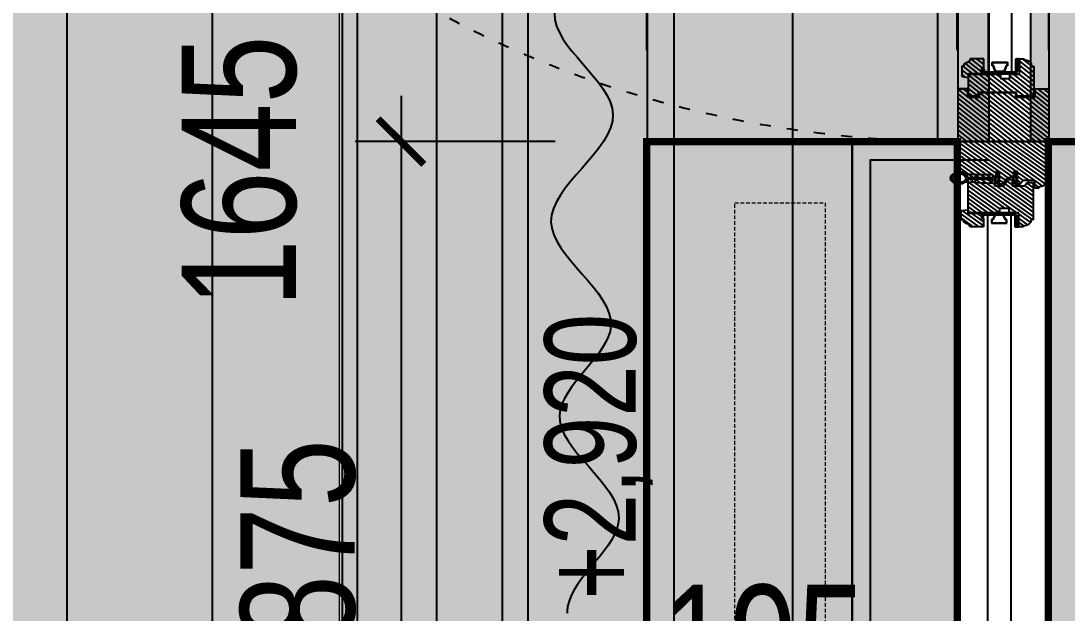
# Model space of a CAD drawing. Header units: metres. Extents: x -577923 to -19598, y 119734 to 247764.
# Drawn here: x -541547 to -540402, y 185977 to 186625 of the extents above; entities that cross this region are included whole.
import ezdxf
from ezdxf.enums import TextEntityAlignment as Align

# ---------------------------------------------------------------- set-up
doc = ezdxf.new("R2010")
doc.units = ezdxf.units.M
doc.linetypes.add('ACAD_ISO03W100', pattern=[30, 12, -18])
doc.linetypes.add('HIDDEN', pattern=[9.525, 6.35, -3.175])
for name, color, linetype in [('ceiling', 232, 'Continuous'), ('cornice', 4, 'Continuous'), ('dim', 4, 'Continuous'), ('doors & windows', 4, 'Continuous'), ('electricity', 61, 'Continuous'), ('floor', 172, 'Continuous'), ('floor hatch', 252, 'Continuous'), ('furniture', 34, 'Continuous'), ('Gypsum_wall', 3, 'Continuous'), ('Marks ceiling', 4, 'Continuous'), ('windows', 7, 'Continuous')]:
    doc.layers.add(name, color=color, linetype=linetype)
doc.layers.add('Hitting', color=150, linetype='HIDDEN', lineweight=18)
doc.styles.add('KOTE', font='romrust.shx', dxfattribs={"width": 0.8})
doc.dimstyles.new('ayala 50', dxfattribs={"dimscale": 50, "dimtxt": 2.5, "dimasz": 1, "dimexe": 1, "dimexo": 2, "dimgap": 1, "dimtad": 1, "dimdec": 0, "dimzin": 9, "dimdsep": 46, "dimtxsty": 'KOTE', "dimblk": 'ARCHTICK', "dimcen": 0, "dimdle": 1, "dimclrd": 4, "dimclre": 4, "dimclrt": 3, "dimadec": 0, "dimazin": 0, "dimtfac": 0.666667, "dimtdec": 0, "dimtix": 1, "dimtmove": 2, "dimatfit": 0, "dimfxl": 1, "dimtvp": 1, "dimtolj": 1, "dimarcsym": 0})

# ---------------------------------------------------------------- blocks, each defined once
blk = doc.blocks.new('www')
h = blk.add_hatch()
h.set_pattern_fill('ANSI33', color=0, style=0)
h.set_pattern_definition([(45, (34792.096, -128871.126), (-4.49012806, 4.49012806), []), (45, (34796.586, -128871.126), (-4.49012806, 4.49012806), [3.175, -1.5875])])
h.paths.add_polyline_path([(0, 663.1), (-141.2, 663.1), (-141.2, -663.1), (0, -663.1)])
at = {"color": 0}
blk.add_lwpolyline([(0, 663.1), (-141.2, 663.1), (-141.2, -663.1), (0, -663.1)], close=True, dxfattribs=at)
blk = doc.blocks.new('_ArchTick')
at = {"color": 0, "linetype": 'ByBlock', "const_width": 0.15}
blk.add_lwpolyline([(-0.5, -0.5), (0.5, 0.5)], dxfattribs=at)
blk = doc.blocks.new('*D675')
at = {"layer": 'Defpoints', "color": 0, "linetype": 'ByBlock', "transparency": 16777216}
for p in [(-540832.2, 185832.1), (-540832.2, 185638.3), (-540637.2, 185563.3)]:
    blk.add_point(p, dxfattribs=at)
at = {"layer": 'dim', "color": 4, "linetype": 'ByBlock', "lineweight": -2, "transparency": 16777216}
for p, q in [((-540832.2, 185738.3), (-540832.2, 185882.1)), ((-540637.2, 185663.3), (-540637.2, 185882.1)), ((-540832.2, 185832.1), (-540882.2, 185832.1)), ((-540637.2, 185832.1), (-540832.2, 185832.1)), ((-540637.2, 185832.1), (-540587.2, 185832.1))]:
    blk.add_line(p, q, dxfattribs=at)
at = {"layer": 'dim', "color": 4, "linetype": 'ByBlock', "lineweight": -2, "transparency": 16777216, "xscale": 50, "yscale": 50, "zscale": 50}
blk.add_blockref('_ArchTick', (-540832.2, 185832.1), dxfattribs=at)
at = {"layer": 'dim', "color": 4, "linetype": 'ByBlock', "lineweight": -2, "transparency": 16777216, "xscale": 50, "yscale": 50, "zscale": 50, "rotation": 180}
blk.add_blockref('_ArchTick', (-540637.2, 185832.1), dxfattribs=at)
at = {"layer": 'dim', "color": 3, "linetype": 'ByBlock', "transparency": 16777216, "insert": (-540734.7, 185944.6), "char_height": 125, "attachment_point": 5, "style": 'KOTE'}
blk.add_mtext('\\A1;195', dxfattribs=at)
blk = doc.blocks.new('*D898')
at = {"layer": 'Defpoints', "color": 0, "linetype": 'ByBlock', "transparency": 16777216}
for p in [(-541195.2, 187283), (-540832.2, 187283), (-540832.2, 185638.3)]:
    blk.add_point(p, dxfattribs=at)
at = {"layer": 'dim', "color": 4, "linetype": 'ByBlock', "lineweight": -2, "transparency": 16777216}
for p, q in [((-541195.2, 185588.3), (-541195.2, 187333)), ((-540932.2, 187283), (-541245.2, 187283)), ((-540932.2, 185638.3), (-541245.2, 185638.3))]:
    blk.add_line(p, q, dxfattribs=at)
at = {"layer": 'dim', "color": 4, "linetype": 'ByBlock', "lineweight": -2, "transparency": 16777216, "xscale": 50, "yscale": 50, "zscale": 50}
for p, rotation in [((-541195.2, 187283), 90), ((-541195.2, 185638.3), 270)]:
    blk.add_blockref('_ArchTick', p, dxfattribs=dict(at, rotation=rotation))
at = {"layer": 'dim', "color": 3, "linetype": 'ByBlock', "transparency": 16777216, "insert": (-541307.7, 186460.6), "char_height": 125, "attachment_point": 5, "rotation": 90, "style": 'KOTE'}
blk.add_mtext('\\A1;1645', dxfattribs=at)
blk = doc.blocks.new('*D1215')
at = {"layer": 'Defpoints', "color": 0, "linetype": 'ByBlock', "transparency": 16777216}
for p in [(-540862.2, 186493.3), (-541131, 185618.3), (-540862.2, 185618.3)]:
    blk.add_point(p, dxfattribs=at)
at = {"layer": 'windows', "color": 4, "linetype": 'ByBlock', "lineweight": -2, "transparency": 16777216}
for p, q in [((-541131, 186543.3), (-541131, 185568.3)), ((-540962.2, 186493.3), (-541181, 186493.3)), ((-540962.2, 185618.3), (-541181, 185618.3))]:
    blk.add_line(p, q, dxfattribs=at)
at = {"layer": 'windows', "color": 4, "linetype": 'ByBlock', "lineweight": -2, "transparency": 16777216, "xscale": 50, "yscale": 50, "zscale": 50}
for p, rotation in [((-541131, 186493.3), 90), ((-541131, 185618.3), 270)]:
    blk.add_blockref('_ArchTick', p, dxfattribs=dict(at, rotation=rotation))
at = {"layer": 'windows', "color": 3, "linetype": 'ByBlock', "transparency": 16777216, "insert": (-541243.5, 186055.8), "char_height": 125, "attachment_point": 5, "rotation": 90, "style": 'KOTE'}
blk.add_mtext('\\A1;875', dxfattribs=at)
blk = doc.blocks.new('*D1216')
at = {"layer": 'Defpoints', "color": 0, "linetype": 'ByBlock', "transparency": 16777216}
for p in [(-540862.2, 186734.6), (-540862.2, 186493.3), (-540522.4, 186493.3)]:
    blk.add_point(p, dxfattribs=at)
at = {"layer": 'windows', "color": 4, "linetype": 'ByBlock', "lineweight": -2, "transparency": 16777216}
for p, q in [((-540862.2, 186593.3), (-540862.2, 186784.6)), ((-540522.4, 186593.3), (-540522.4, 186784.6)), ((-540862.2, 186734.6), (-540912.2, 186734.6)), ((-540522.4, 186734.6), (-540862.2, 186734.6)), ((-540522.4, 186734.6), (-540472.4, 186734.6))]:
    blk.add_line(p, q, dxfattribs=at)
at = {"layer": 'windows', "color": 4, "linetype": 'ByBlock', "lineweight": -2, "transparency": 16777216, "xscale": 50, "yscale": 50, "zscale": 50}
blk.add_blockref('_ArchTick', (-540862.2, 186734.6), dxfattribs=at)
at = {"layer": 'windows', "color": 4, "linetype": 'ByBlock', "lineweight": -2, "transparency": 16777216, "xscale": 50, "yscale": 50, "zscale": 50, "rotation": 180}
blk.add_blockref('_ArchTick', (-540522.4, 186734.6), dxfattribs=at)
at = {"layer": 'windows', "color": 3, "linetype": 'ByBlock', "transparency": 16777216, "insert": (-540692.3, 186847.1), "char_height": 125, "attachment_point": 5, "style": 'KOTE'}
blk.add_mtext('\\A1;340', dxfattribs=at)
blk = doc.blocks.new('*D1217')
at = {"layer": 'Defpoints', "color": 0, "linetype": 'ByBlock', "transparency": 16777216}
for p in [(-540246.7, 186734.6), (-540422, 186493.3), (-540246.7, 186493.3)]:
    blk.add_point(p, dxfattribs=at)
at = {"layer": 'windows', "color": 4, "linetype": 'ByBlock', "lineweight": -2, "transparency": 16777216}
for p, q in [((-540422, 186593.3), (-540422, 186784.6)), ((-540246.7, 186593.3), (-540246.7, 186784.6)), ((-540422, 186734.6), (-540472, 186734.6)), ((-540422, 186734.6), (-540246.7, 186734.6)), ((-540246.7, 186734.6), (-540196.7, 186734.6))]:
    blk.add_line(p, q, dxfattribs=at)
at = {"layer": 'windows', "color": 4, "linetype": 'ByBlock', "lineweight": -2, "transparency": 16777216, "xscale": 50, "yscale": 50, "zscale": 50}
blk.add_blockref('_ArchTick', (-540422, 186734.6), dxfattribs=at)
at = {"layer": 'windows', "color": 4, "linetype": 'ByBlock', "lineweight": -2, "transparency": 16777216, "xscale": 50, "yscale": 50, "zscale": 50, "rotation": 180}
blk.add_blockref('_ArchTick', (-540246.7, 186734.6), dxfattribs=at)
at = {"layer": 'windows', "color": 3, "linetype": 'ByBlock', "transparency": 16777216, "insert": (-540334.4, 186847.1), "char_height": 125, "attachment_point": 5, "style": 'KOTE'}
blk.add_mtext('\\A1;175', dxfattribs=at)
blk = doc.blocks.new('Joint-K7335')
at = {"layer": 'windows', "color": 7}
for points in [[(3.9, 10.7, -0.206505), (4.5, 11.8, -0.277528), (4.6, 11.7), (4.7, 11.5, 0.626267), (5.4, 11.5, 0.131441), (5.5, 11.7), (5.5, 18, 0.509109), (4.6, 18.4, -0.294424), (2, 18.3, 0.173488), (1.3, 18.5), (0, 18.5), (0, 2.1, 0.415334), (1.2, 0.9, 0.048115), (1.5, 0.9, 0.113375), (1.5, 1), (4, 2.8, 0.235966), (4, 2.9), (4, 3.3, 0.247659), (4, 3.4, 0.287937), (3.6, 3.4), (1.8, 2.3, -0.576722), (1.5, 2.5), (1.5, 3.3, -0.235966), (1.6, 3.5), (4, 5.3, 0.235966), (4, 5.3), (4, 5.7, 0.247659), (4, 5.8, 0.287937), (3.6, 5.8), (1.8, 4.8, -0.576722), (1.5, 5), (1.5, 6.3, -0.384094), (2.6, 7.5, -0.021813), (2.7, 7.5), (6.5, 7.5), (6.5, 7.6, 0.333043), (5.7, 8.5, -0.293245), (5.3, 8.9, 0.008528), (5.2, 9.3, 0.265517), (5, 9.5, 0.023748), (4.8, 9.5, -0.356149), (3.9, 10.7, -0.356149)], [(3.2, 10.8, 0.355005), (4.6, 8.8, -0.567624), (4.7, 8.8, -0.24708), (4.4, 8.7), (2.2, 9, -0.351704), (1.2, 10.1), (1.2, 12.9, -0.414214), (1.5, 13.2), (1.6, 13.2, 0.277073), (1.9, 13.4), (3.7, 16.8, -0.041112), (3.8, 17), (4.1, 17.7, -0.50666), (4.6, 17.7, -0.2771), (4.6, 17.5), (4.6, 13.3, 0.213422), (4.7, 13.1, -0.886227), (4.4, 12.6, 0.250571), (3.2, 10.8)]]:
    blk.add_lwpolyline(points, format="xyb", dxfattribs=at)
blk.add_lwpolyline([(1.6, 17.8, 0.632714), (1, 17.6), (1, 14.2, 0.78091), (1.6, 14.1), (3.2, 17.1, -0.117333), (3.3, 17.2, 1.218085), (3, 17.5, -0.285776), (2.7, 17.3, -0.145588)], format="xyb", close=True, dxfattribs=at)

msp = doc.modelspace()

# ---------------------------------------------------------------- hatches: boundary and pattern name
h = msp.add_hatch()
h.set_pattern_fill('ANSI31', color=4, angle=-90, style=0)
h.set_pattern_definition([(321.8427734, (-550436.1674, 322876.557), (3.14308964, 2.46957043), [])])
edge = h.paths.add_edge_path()
edge.add_line((-540454.2, 186567.1), (-540454.2, 186584))
edge.add_line((-540454.2, 186584), (-540449, 186584))
edge.add_line((-540449, 186584), (-540449, 186582.4))
edge.add_ellipse((-540449, 186575.8), major_axis=(-8.4, 0), ratio=0.785714, start_angle=180, end_angle=270, ccw=False)
edge.add_line((-540440.6, 186575.8), (-540438.5, 186575.8))
edge.add_line((-540438.5, 186575.8), (-540438.5, 186542.8))
edge.add_line((-540438.5, 186542.8), (-540457.4, 186542.8))
edge.add_line((-540457.4, 186542.8), (-540457.4, 186546.9))
edge.add_line((-540457.4, 186546.9), (-540499.4, 186546.9))
edge.add_line((-540499.4, 186546.9), (-540499.4, 186542.8))
edge.add_line((-540499.4, 186542.8), (-540509.9, 186542.8))
edge.add_line((-540509.9, 186542.8), (-540509.9, 186567.1))
edge.add_line((-540509.9, 186567.1), (-540475.2, 186567.1))
edge.add_line((-540475.2, 186567.1), (-540475.2, 186562.2))
edge.add_line((-540475.2, 186562.2), (-540464.7, 186562.2))
edge.add_line((-540464.7, 186562.2), (-540464.7, 186567.1))
edge.add_line((-540464.7, 186567.1), (-540454.2, 186567.1))
h.paths.add_polyline_path([(-540437.1, 186551), (-540422, 186551), (-540422, 186493.3), (-540521.4, 186493.3), (-540521.4, 186551), (-540511.3, 186551), (-540511.3, 186541.7), (-540498, 186541.7), (-540498, 186546.9), (-540458.8, 186546.9), (-540458.8, 186541.7), (-540437.1, 186541.7)])
edge = h.paths.add_edge_path()
edge.add_line((-540495.5, 186567.9), (-540495.5, 186573.7))
edge.add_line((-540495.5, 186573.7), (-540493.4, 186573.7))
edge.add_line((-540493.4, 186573.7), (-540493.4, 186584))
edge.add_line((-540493.4, 186584), (-540508.1, 186584))
edge.add_ellipse((-540513.5, 186583.9), major_axis=(5.41, 0), ratio=0.785714, start_angle=288.7208, end_angle=361.2952, ccw=False)
edge.add_ellipse((-540510, 186575.9), major_axis=(-5.41, 0), ratio=0.785714, start_angle=-71.2792, end_angle=1.2952)
edge.add_line((-540515.4, 186575.8), (-540517.2, 186575.8))
edge.add_line((-540517.2, 186575.8), (-540517.2, 186564.4))
edge.add_line((-540517.2, 186564.4), (-540510.2, 186563.4))
edge.add_line((-540510.2, 186563.4), (-540510.2, 186567.9))
edge.add_line((-540510.2, 186567.9), (-540495.5, 186567.9))
at = {"ltscale": 10}
h = msp.add_hatch(dxfattribs=at)
h.set_pattern_fill('ANGLE', color=4, scale=0.1125, angle=-135, style=0)
h.set_pattern_definition([(141.842773, (-541300.0853, 184370.5193), (0.7779147, 0.6112187), [0.7195001, -0.26981254]), (38.157227, (-541300.0853, 184370.5193), (0.7779147, -0.6112187), [0.7195001, -0.26981254])])
h.paths.add_polyline_path([(-540454.2, 186580.7), (-540458.4, 186580.7), (-540458.4, 186584), (-540454.2, 186584)])
h = msp.add_hatch(dxfattribs=at)
h.set_pattern_fill('BRASS', color=4, scale=0.225, angle=-135, style=0)
h.set_pattern_definition([(141.84277, (-541300.0853, 184370.5193), (1.4143903, 1.1113067), []), (141.84277, (-541299.378, 184371.075), (1.4143903, 1.1113067), [0.8993751, -0.4496876])])
h.paths.add_polyline_path([(-540454.2, 186570.8), (-540458.4, 186570.8), (-540458.4, 186580.7), (-540454.2, 186580.7)])
h = msp.add_hatch(dxfattribs=at)
h.set_pattern_fill('ANGLE', color=4, scale=0.1125, angle=-135, style=0)
h.set_pattern_definition([(141.842773, (-541313.7353, 184365.9818), (0.7779147, 0.6112187), [0.7195001, -0.26981254]), (38.157227, (-541313.7353, 184365.9818), (0.7779147, -0.6112187), [0.7195001, -0.26981254])])
edge = h.paths.add_edge_path()
edge.add_line((-540495.2, 186567.5), (-540495.2, 186572.5))
edge.add_ellipse((-540494.1, 186571.9), major_axis=(1.31, 0), ratio=0.785714, start_angle=36.8699, end_angle=143.1301, ccw=False)
edge.add_line((-540493.1, 186572.5), (-540493.1, 186567.5))
edge.add_ellipse((-540494.1, 186568.1), major_axis=(-1.3, 0), ratio=0.785714, start_angle=35.8841, end_angle=144.1159, ccw=False)
h = msp.add_hatch(dxfattribs=at)
h.set_pattern_fill('ANGLE', color=4, scale=0.1125, angle=-135, style=0)
h.set_pattern_definition([(141.842773, (-541313.7353, 184370.5193), (0.7779147, 0.6112187), [0.7195001, -0.26981254]), (38.157227, (-541313.7353, 184370.5193), (0.7779147, -0.6112187), [0.7195001, -0.26981254])])
edge = h.paths.add_edge_path()
edge.add_line((-540493.1, 186567.1), (-540493.1, 186569.6))
edge.add_line((-540493.1, 186569.6), (-540491, 186569.6))
edge.add_ellipse((-540491.4, 186568.3), major_axis=(-1.63, 0), ratio=0.785714, start_angle=104.793, end_angle=255.207, ccw=False)
edge.add_line((-540491, 186567.1), (-540493.1, 186567.1))
h = msp.add_hatch()
h.set_pattern_fill('ANSI31', color=4, angle=-90, style=0)
h.set_pattern_definition([(324.4623222, (-550436.9024, 309505.5767), (3.14308964, 2.24506403), [])])
edge = h.paths.add_edge_path()
edge.add_line((-540462.3, 186451.3), (-540462.3, 186444.9))
edge.add_line((-540462.3, 186444.9), (-540448.7, 186444.9))
edge.add_line((-540448.7, 186444.9), (-540446.2, 186447.9))
edge.add_ellipse((-540444.4, 186447.1), major_axis=(2.1, 0), ratio=0.714286, start_angle=90, end_angle=149.8863, ccw=False)
edge.add_line((-540444.4, 186448.6), (-540439.7, 186448.6))
edge.add_line((-540439.7, 186448.6), (-540439.2, 186448.3))
edge.add_line((-540439.2, 186448.3), (-540439.2, 186407.4))
edge.add_line((-540439.2, 186407.4), (-540441.3, 186407.4))
edge.add_ellipse((-540449.7, 186407.4), major_axis=(8.4, 0), ratio=0.714286, start_angle=270, end_angle=360, ccw=False)
edge.add_line((-540449.7, 186401.4), (-540449.7, 186399.9))
edge.add_line((-540449.7, 186399.9), (-540455, 186399.9))
edge.add_line((-540455, 186399.9), (-540455, 186415.3))
edge.add_line((-540455, 186415.3), (-540465.5, 186415.3))
edge.add_line((-540465.5, 186415.3), (-540465.5, 186419.8))
edge.add_line((-540465.5, 186419.8), (-540476, 186419.8))
edge.add_line((-540476, 186419.8), (-540476, 186415.3))
edge.add_line((-540476, 186415.3), (-540510.6, 186415.3))
edge.add_line((-540510.6, 186415.3), (-540510.6, 186452))
edge.add_line((-540510.6, 186452), (-540510.1, 186452.4))
edge.add_line((-540510.1, 186452.4), (-540482.3, 186451.9))
edge.add_line((-540482.3, 186451.9), (-540481.7, 186451.5))
edge.add_line((-540481.7, 186451.5), (-540481.7, 186444.9))
edge.add_line((-540481.7, 186444.9), (-540472.3, 186444.9))
edge.add_line((-540472.3, 186444.9), (-540466.5, 186451.6))
edge.add_line((-540466.5, 186451.6), (-540462.8, 186451.6))
edge.add_line((-540462.8, 186451.6), (-540462.3, 186451.3))
edge = h.paths.add_edge_path()
edge.add_line((-540495.9, 186414.5), (-540495.9, 186409.3))
edge.add_line((-540495.9, 186409.3), (-540493.8, 186409.3))
edge.add_line((-540493.8, 186409.3), (-540493.8, 186399.9))
edge.add_line((-540493.8, 186399.9), (-540508.5, 186399.9))
edge.add_ellipse((-540513.9, 186400), major_axis=(5.41, 0), ratio=0.714286, start_angle=-1.2952, end_angle=71.2792)
edge.add_ellipse((-540510.4, 186407.3), major_axis=(5.41, 0), ratio=0.714286, start_angle=178.7048, end_angle=251.2792, ccw=False)
edge.add_line((-540515.9, 186407.4), (-540518, 186407.4))
edge.add_line((-540518, 186407.4), (-540518, 186417.7))
edge.add_line((-540518, 186417.7), (-540510.6, 186418.6))
edge.add_line((-540510.6, 186418.6), (-540510.6, 186414.9))
edge.add_line((-540510.6, 186414.9), (-540495.9, 186414.5))
edge = h.paths.add_edge_path()
edge.add_line((-540483.6, 186453.5), (-540510.6, 186453.5))
edge.add_ellipse((-540520.1, 186453.5), major_axis=(-9.45, 0), ratio=0.714286, start_angle=180, end_angle=270)
edge.add_line((-540520.1, 186460.3), (-540521.4, 186460.3))
edge.add_line((-540521.4, 186460.3), (-540521.4, 186493.3))
edge.add_line((-540521.4, 186493.3), (-540422.7, 186493.3))
edge.add_line((-540422.7, 186493.3), (-540422.7, 186449.8))
edge.add_line((-540422.7, 186449.8), (-540424.8, 186449.8))
edge.add_ellipse((-540433.2, 186449.8), major_axis=(-8.4, 0), ratio=0.714286, start_angle=90, end_angle=180, ccw=False)
edge.add_line((-540433.2, 186443.8), (-540433.2, 186442.3))
edge.add_line((-540433.2, 186442.3), (-540437.6, 186442.3))
edge.add_line((-540437.6, 186442.3), (-540437.6, 186450.5))
edge.add_line((-540437.6, 186450.5), (-540450.2, 186450.5))
edge.add_line((-540450.2, 186450.5), (-540453.4, 186446.8))
edge.add_line((-540453.4, 186446.8), (-540456, 186446.8))
edge.add_line((-540456, 186446.8), (-540456.5, 186447.1))
edge.add_line((-540456.5, 186447.1), (-540456.5, 186460.6))
edge.add_line((-540456.5, 186460.6), (-540460.7, 186460.6))
edge.add_line((-540460.7, 186460.6), (-540460.7, 186455))
edge.add_line((-540460.7, 186455), (-540464.2, 186455))
edge.add_line((-540464.2, 186455), (-540464.2, 186453.5))
edge.add_line((-540464.2, 186453.5), (-540467.1, 186453.5))
edge.add_line((-540467.1, 186453.5), (-540472.8, 186446.8))
edge.add_line((-540472.8, 186446.8), (-540475.4, 186446.8))
edge.add_line((-540475.4, 186446.8), (-540476, 186447.1))
edge.add_line((-540476, 186447.1), (-540476, 186460.6))
edge.add_line((-540476, 186460.6), (-540480.2, 186460.6))
edge.add_line((-540480.2, 186460.6), (-540480.2, 186455))
edge.add_line((-540480.2, 186455), (-540483.6, 186455))
h = msp.add_hatch(dxfattribs=at)
h.set_pattern_fill('ANGLE', color=4, scale=0.1125, angle=-135, style=0)
h.set_pattern_definition([(215.53768, (-541314.4703, 188416.2998), (0.7779147, -0.55565335), [0.69525976, -0.2607224]), (324.46232, (-541314.4703, 188416.2998), (0.7779147, 0.55565335), [0.69525976, -0.2607224])])
edge = h.paths.add_edge_path()
edge.add_line((-540495.9, 186414.9), (-540495.9, 186410.4))
edge.add_ellipse((-540494.9, 186411), major_axis=(-1.31, 0), ratio=0.714286, start_angle=36.8699, end_angle=143.1301)
edge.add_line((-540493.8, 186410.4), (-540493.8, 186414.9))
edge.add_ellipse((-540494.9, 186414.3), major_axis=(1.3, 0), ratio=0.714286, start_angle=35.8841, end_angle=144.1159)
h = msp.add_hatch(dxfattribs=at)
h.set_pattern_fill('ANGLE', color=4, scale=0.1125, angle=-135, style=0)
h.set_pattern_definition([(215.53768, (-541314.4703, 188412.1748), (0.7779147, -0.55565335), [0.69525976, -0.2607224]), (324.46232, (-541314.4703, 188412.1748), (0.7779147, 0.55565335), [0.69525976, -0.2607224])])
edge = h.paths.add_edge_path()
edge.add_line((-540493.8, 186415.3), (-540493.8, 186413))
edge.add_line((-540493.8, 186413), (-540491.7, 186413))
edge.add_ellipse((-540492.1, 186414.1), major_axis=(1.63, 0), ratio=0.714286, start_angle=-75.207, end_angle=75.207)
edge.add_line((-540491.7, 186415.3), (-540493.8, 186415.3))
h = msp.add_hatch(dxfattribs=at)
h.set_pattern_fill('BRASS', color=4, scale=0.225, angle=-135, style=0)
h.set_pattern_definition([(215.53768, (-541300.8203, 188412.1748), (1.4143903, -1.0102788), []), (215.53768, (-541300.113, 188411.6697), (1.4143903, -1.0102788), [0.8690747, -0.4345373])])
h.paths.add_polyline_path([(-540455, 186411.9), (-540459.2, 186411.9), (-540459.2, 186402.9), (-540455, 186402.9)])
h = msp.add_hatch(dxfattribs=at)
h.set_pattern_fill('ANGLE', color=4, scale=0.1125, angle=-135, style=0)
h.set_pattern_definition([(215.53768, (-541300.8203, 188412.1748), (0.7779147, -0.55565335), [0.69525976, -0.2607224]), (324.46232, (-541300.8203, 188412.1748), (0.7779147, 0.55565335), [0.69525976, -0.2607224])])
h.paths.add_polyline_path([(-540455, 186402.9), (-540459.2, 186402.9), (-540459.2, 186399.9), (-540455, 186399.9)])
at = {"layer": 'cornice', "linetype": 'ByBlock'}
h = msp.add_hatch(color=254, dxfattribs=at)
h.paths.add_polyline_path([(-544867.2, 187888.3), (-540992.2, 187888.3), (-540992.2, 184238.3), (-544867.2, 184238.3)])
h.paths.add_polyline_path([(-544767.2, 187788.3), (-541092.2, 187788.3), (-541092.2, 184338.3), (-544767.2, 184338.3)], flags=16)
at = {"layer": 'floor hatch'}
h = msp.add_hatch(dxfattribs=at)
h.set_pattern_fill('ANSI31', color=256, scale=50, angle=45, style=0)
h.paths.add_polyline_path([(-548272.2, 187673.3), (-547522.2, 187673.3), (-547522.2, 187693.3), (-546592.2, 187693.3), (-546592.2, 187673.3), (-545412.2, 187673.3), (-545412.2, 187488.3), (-544867.2, 187488.3), (-544867.2, 187888.3), (-540992.2, 187888.3), (-540992.2, 187478.3), (-540832.2, 187478.3), (-540832.2, 187283), (-540487.4, 187283), (-540487.9, 186493.3), (-540637.2, 186493.3), (-540637.2, 185638.3), (-540832.2, 185638.3), (-540832.2, 184738.3), (-540992.2, 184738.3), (-540992.2, 184238.3), (-544867.2, 184238.3), (-544867.2, 184818.3), (-545412.2, 184818.3), (-545412.2, 184188.3), (-545817.2, 184188.3), (-545817.2, 184008.3), (-546781.7, 184008.3), (-546781.7, 183768.3), (-547472.7, 183768.3), (-547472.7, 184188.3), (-548272.2, 184188.3)])
at = {"layer": 'floor hatch', "linetype": 'ByBlock', "true_color": 0xcfcfb4}
msp.add_hatch(color=9, dxfattribs=at).paths.add_polyline_path([(-548272.2, 187673.3), (-547522.2, 187673.3), (-547522.2, 187693.3), (-546592.2, 187693.3), (-546592.2, 187673.3), (-545412.2, 187673.3), (-545412.2, 187488.3), (-544867.2, 187488.3), (-544867.2, 187888.3), (-540992.2, 187888.3), (-540992.2, 187478.3), (-540832.2, 187478.3), (-540832.2, 187283), (-540487.4, 187283), (-540487.9, 186493.3), (-540637.2, 186493.3), (-540637.2, 185638.3), (-540832.2, 185638.3), (-540832.2, 184738.3), (-540992.2, 184738.3), (-540992.2, 184238.3), (-544867.2, 184238.3), (-544867.2, 184818.3), (-545412.2, 184818.3), (-545412.2, 184188.3), (-545817.2, 184188.3), (-545817.2, 184008.3), (-546781.7, 184008.3), (-546781.7, 183768.3), (-547472.7, 183768.3), (-547472.7, 184188.3), (-548272.2, 184188.3)])
at = {"layer": 'floor hatch'}
h = msp.add_hatch(dxfattribs=at)
h.set_pattern_fill('ANSI31', color=256, scale=50, angle=45, style=0)
edge = h.paths.add_edge_path()
edge.add_line((-540267.2, 187663.3), (-539097.2, 187663.3))
edge.add_line((-539097.2, 187663.3), (-539097.2, 185623.3))
edge.add_arc((-540267.2, 185623.3), 1170, 270, 360, ccw=False)
edge.add_line((-540267.2, 184453.3), (-540267.2, 186493.3))
edge.add_line((-540267.2, 186493.3), (-540441.9, 186493.3))
edge.add_line((-540441.9, 186493.3), (-540441.9, 187243.3))
edge.add_line((-540441.9, 187243.3), (-540267.2, 187243.3))
edge.add_line((-540267.2, 187243.3), (-540267.2, 187663.3))
at = {"layer": 'floor hatch', "linetype": 'ByBlock', "true_color": 0xcfcfb4}
h = msp.add_hatch(color=9, dxfattribs=at)
edge = h.paths.add_edge_path()
edge.add_line((-540267.2, 187663.3), (-539097.2, 187663.3))
edge.add_line((-539097.2, 187663.3), (-539097.2, 185623.3))
edge.add_arc((-540267.2, 185623.3), 1170, 270, 360, ccw=False)
edge.add_line((-540267.2, 184453.3), (-540267.2, 186493.3))
edge.add_line((-540267.2, 186493.3), (-540441.9, 186493.3))
edge.add_line((-540441.9, 186493.3), (-540441.9, 187243.3))
edge.add_line((-540441.9, 187243.3), (-540267.2, 187243.3))
edge.add_line((-540267.2, 187243.3), (-540267.2, 187663.3))
at = {"layer": 'windows', "linetype": 'ByBlock', "true_color": 0xc0cace}
for points in [[(-540522.2, 186493.3), (-540862.2, 186493.3), (-540862.2, 185638.3), (-540862.2, 185618.3), (-540832.2, 185618.3), (-540832.2, 185638.3), (-540522.2, 185638.3)], [(-540422.7, 186493.3), (-540247.7, 186493.3), (-540247.7, 185563.3), (-540422.7, 185563.3)]]:
    msp.add_hatch(color=9, dxfattribs=at).paths.add_polyline_path(points)

# ---------------------------------------------------------------- linework, layer by layer
at = {"color": 8}
for p, q in [((-540521.4, 186551), (-540521.4, 187267.1)), ((-540422, 187270.4), (-540422, 186551)), ((-540522.2, 185615.8), (-540522.2, 186446.7)), ((-540422.7, 186449.8), (-540422.7, 185615.8))]:
    msp.add_line(p, q, dxfattribs=at)
at = {"color": 7}
for p, q in [((-540488.5, 187230), (-540488.5, 186569.6)), ((-540463, 187230), (-540463, 186569.6)), ((-540493.4, 186584), (-540508.1, 186584)), ((-540493.4, 186573.7), (-540493.4, 186584)), ((-540484.1, 186580.3), (-540467.3, 186580.3)), ((-540484.1, 186576.2), (-540484.1, 186580.3)), ((-540483.6, 186579.9), (-540467.9, 186579.9)), ((-540483.6, 186576.6), (-540483.6, 186579.9)), ((-540467.9, 186579.9), (-540467.9, 186576.6)), ((-540467.3, 186580.3), (-540467.3, 186576.2)), ((-540454.2, 186567.1), (-540454.2, 186584)), ((-540454.2, 186584), (-540449, 186584)), ((-540449, 186584), (-540449, 186582.4)), ((-540515.4, 186575.8), (-540517.2, 186575.8)), ((-540517.2, 186575.8), (-540517.2, 186564.4)), ((-540510.2, 186563.4), (-540510.2, 186567.9)), ((-540510.2, 186567.9), (-540495.5, 186567.9)), ((-540509.9, 186542.8), (-540509.9, 186567.1)), ((-540509.9, 186567.1), (-540475.2, 186567.1)), ((-540495.5, 186567.9), (-540495.5, 186573.7)), ((-540495.5, 186573.7), (-540493.4, 186573.7)), ((-540483.1, 186576.2), (-540484.1, 186576.2)), ((-540482.7, 186576.6), (-540483.6, 186576.6)), ((-540480.5, 186569.6), (-540483.1, 186576.2)), ((-540480.2, 186570), (-540482.7, 186576.6)), ((-540471, 186569.6), (-540480.5, 186569.6)), ((-540471.3, 186570), (-540480.2, 186570)), ((-540475.2, 186567.1), (-540475.2, 186562.2)), ((-540468.8, 186576.6), (-540471.3, 186570)), ((-540468.4, 186576.2), (-540471, 186569.6)), ((-540467.9, 186576.6), (-540468.8, 186576.6)), ((-540467.3, 186576.2), (-540468.4, 186576.2)), ((-540464.7, 186562.2), (-540464.7, 186567.1)), ((-540464.7, 186567.1), (-540454.2, 186567.1)), ((-540440.6, 186575.8), (-540438.5, 186575.8)), ((-540438.5, 186575.8), (-540438.5, 186542.8)), ((-540517.2, 186564.4), (-540510.2, 186563.4)), ((-540475.2, 186562.2), (-540464.7, 186562.2)), ((-540521.4, 186493.3), (-540521.4, 186551)), ((-540521.4, 186551), (-540511.3, 186551)), ((-540511.3, 186551), (-540511.3, 186541.7)), ((-540457.4, 186546.9), (-540499.4, 186546.9)), ((-540499.4, 186546.9), (-540499.4, 186542.8)), ((-540498, 186541.7), (-540498, 186546.9)), ((-540498, 186546.9), (-540458.8, 186546.9)), ((-540458.8, 186546.9), (-540458.8, 186541.7)), ((-540457.4, 186542.8), (-540457.4, 186546.9)), ((-540437.1, 186551), (-540422, 186551)), ((-540437.1, 186541.7), (-540437.1, 186551)), ((-540422, 186551), (-540422, 186493.3)), ((-540511.3, 186541.7), (-540498, 186541.7)), ((-540499.4, 186542.8), (-540509.9, 186542.8)), ((-540458.8, 186541.7), (-540437.1, 186541.7)), ((-540438.5, 186542.8), (-540457.4, 186542.8)), ((-540521.4, 186460.3), (-540521.4, 186493.3)), ((-540521.4, 186493.3), (-540422.7, 186493.3)), ((-540422, 186493.3), (-540521.4, 186493.3)), ((-540422.7, 186493.3), (-540422.7, 186449.8)), ((-540520.1, 186460.3), (-540521.4, 186460.3)), ((-540483.6, 186453.5), (-540510.6, 186453.5)), ((-540510.6, 186452), (-540510.1, 186452.4)), ((-540510.6, 186415.3), (-540510.6, 186452)), ((-540510.1, 186452.4), (-540482.3, 186451.9)), ((-540480.2, 186455), (-540483.6, 186455)), ((-540476, 186460.6), (-540480.2, 186460.6)), ((-540480.2, 186460.6), (-540480.2, 186455)), ((-540476, 186447.1), (-540476, 186460.6)), ((-540467.1, 186453.5), (-540472.8, 186446.8)), ((-540464.2, 186453.5), (-540467.1, 186453.5)), ((-540460.7, 186455), (-540464.2, 186455)), ((-540464.2, 186455), (-540464.2, 186453.5)), ((-540456.5, 186460.6), (-540460.7, 186460.6)), ((-540460.7, 186460.6), (-540460.7, 186455)), ((-540456.5, 186447.1), (-540456.5, 186460.6)), ((-540482.3, 186451.9), (-540481.7, 186451.5)), ((-540481.7, 186451.5), (-540481.7, 186444.9)), ((-540481.7, 186444.9), (-540472.3, 186444.9)), ((-540475.4, 186446.8), (-540476, 186447.1)), ((-540472.8, 186446.8), (-540475.4, 186446.8)), ((-540472.3, 186444.9), (-540466.5, 186451.6)), ((-540466.5, 186451.6), (-540462.8, 186451.6)), ((-540462.8, 186451.6), (-540462.3, 186451.3)), ((-540462.3, 186451.3), (-540462.3, 186444.9)), ((-540462.3, 186444.9), (-540448.7, 186444.9)), ((-540456, 186446.8), (-540456.5, 186447.1)), ((-540453.4, 186446.8), (-540456, 186446.8)), ((-540450.2, 186450.5), (-540453.4, 186446.8)), ((-540437.6, 186450.5), (-540450.2, 186450.5)), ((-540448.7, 186444.9), (-540446.2, 186447.9)), ((-540444.4, 186448.6), (-540439.7, 186448.6)), ((-540439.7, 186448.6), (-540439.2, 186448.3)), ((-540439.2, 186448.3), (-540439.2, 186407.4)), ((-540437.6, 186442.3), (-540437.6, 186450.5)), ((-540433.2, 186442.3), (-540437.6, 186442.3)), ((-540433.2, 186443.8), (-540433.2, 186442.3)), ((-540422.7, 186449.8), (-540424.8, 186449.8)), ((-540518, 186417.7), (-540510.6, 186418.6)), ((-540518, 186407.4), (-540518, 186417.7)), ((-540510.6, 186418.6), (-540510.6, 186414.9)), ((-540465.5, 186419.8), (-540476, 186419.8)), ((-540476, 186419.8), (-540476, 186415.3)), ((-540465.5, 186415.3), (-540465.5, 186419.8)), ((-540515.9, 186407.4), (-540518, 186407.4)), ((-540476, 186415.3), (-540510.6, 186415.3)), ((-540510.6, 186414.9), (-540495.9, 186414.5)), ((-540495.9, 186414.5), (-540495.9, 186409.3)), ((-540495.9, 186409.3), (-540493.8, 186409.3)), ((-540493.8, 186409.3), (-540493.8, 186399.9)), ((-540489.3, 186413), (-540489.3, 185632.6)), ((-540483.8, 186407.8), (-540484.9, 186407.8)), ((-540484.9, 186407.8), (-540484.9, 186404)), ((-540483.5, 186407.4), (-540484.4, 186407.4)), ((-540484.4, 186407.4), (-540484.4, 186404.4)), ((-540481.3, 186413), (-540483.8, 186407.8)), ((-540480.9, 186412.6), (-540483.5, 186407.4)), ((-540471.7, 186413), (-540481.3, 186413)), ((-540472.1, 186412.6), (-540480.9, 186412.6)), ((-540469.5, 186407.4), (-540472.1, 186412.6)), ((-540469.1, 186407.8), (-540471.7, 186413)), ((-540468.6, 186407.4), (-540469.5, 186407.4)), ((-540468.1, 186407.8), (-540469.1, 186407.8)), ((-540468.6, 186404.4), (-540468.6, 186407.4)), ((-540468.1, 186404), (-540468.1, 186407.8)), ((-540455, 186415.3), (-540465.5, 186415.3)), ((-540463.7, 186413), (-540463.7, 185632.6)), ((-540455, 186399.9), (-540455, 186415.3)), ((-540439.2, 186407.4), (-540441.3, 186407.4)), ((-540493.8, 186399.9), (-540508.5, 186399.9)), ((-540484.9, 186404), (-540468.1, 186404)), ((-540484.4, 186404.4), (-540468.6, 186404.4)), ((-540449.7, 186399.9), (-540455, 186399.9)), ((-540449.7, 186401.4), (-540449.7, 186399.9))]:
    msp.add_line(p, q, dxfattribs=at)
at = {"color": 4, "ltscale": 10}
for p, q in [((-540458.4, 186580.7), (-540458.4, 186584)), ((-540458.4, 186584), (-540454.2, 186584)), ((-540458.4, 186570.8), (-540458.4, 186580.7)), ((-540458.4, 186580.7), (-540454.2, 186580.7)), ((-540454.2, 186580.7), (-540458.4, 186580.7)), ((-540454.2, 186584), (-540454.2, 186580.7)), ((-540454.2, 186580.7), (-540454.2, 186570.8)), ((-540495.2, 186567.5), (-540495.2, 186572.5)), ((-540493.1, 186572.5), (-540493.1, 186567.5)), ((-540493.1, 186567.1), (-540493.1, 186569.6)), ((-540493.1, 186569.6), (-540491, 186569.6)), ((-540491, 186567.1), (-540493.1, 186567.1)), ((-540457.4, 186569.6), (-540489.9, 186567.1)), ((-540457.4, 186567.1), (-540489.9, 186569.6)), ((-540489.9, 186567.1), (-540489.9, 186569.6)), ((-540489.9, 186569.6), (-540457.4, 186569.6)), ((-540457.4, 186567.1), (-540489.9, 186567.1)), ((-540454.2, 186570.8), (-540458.4, 186570.8)), ((-540457.4, 186569.6), (-540457.4, 186567.1)), ((-540502.5, 186457.3), (-540512.2, 186457.3)), ((-540502.6, 186452.1), (-540502.8, 186448.4)), ((-540483.7, 186451.5), (-540502.6, 186452.1)), ((-540502.5, 186453.5), (-540502.5, 186457.3)), ((-540502.5, 186457.3), (-540483.6, 186457.3)), ((-540483.6, 186453.5), (-540502.5, 186453.5)), ((-540483.6, 186457.3), (-540483.6, 186453.5)), ((-540502.8, 186448.4), (-540512.5, 186448.7)), ((-540502.8, 186448.4), (-540484, 186447.7)), ((-540484, 186447.7), (-540483.7, 186451.5)), ((-540495.9, 186414.9), (-540495.9, 186410.4)), ((-540493.8, 186415.3), (-540493.8, 186413)), ((-540491.7, 186415.3), (-540493.8, 186415.3)), ((-540493.8, 186410.4), (-540493.8, 186414.9)), ((-540493.8, 186413), (-540459.2, 186413)), ((-540493.8, 186413), (-540491.7, 186413)), ((-540458.1, 186415.3), (-540490.7, 186413)), ((-540458.1, 186413), (-540490.7, 186415.3)), ((-540490.7, 186415.3), (-540490.7, 186413)), ((-540458.1, 186415.3), (-540490.7, 186415.3)), ((-540490.7, 186413), (-540458.1, 186413)), ((-540455, 186411.9), (-540459.2, 186411.9)), ((-540459.2, 186411.9), (-540459.2, 186402.9)), ((-540458.1, 186413), (-540458.1, 186415.3)), ((-540455, 186402.9), (-540455, 186411.9)), ((-540455, 186402.9), (-540459.2, 186402.9)), ((-540459.2, 186402.9), (-540459.2, 186399.9)), ((-540459.2, 186402.9), (-540455, 186402.9)), ((-540459.2, 186399.9), (-540455, 186399.9)), ((-540455, 186399.9), (-540455, 186402.9))]:
    msp.add_line(p, q, dxfattribs=at)
for p, q in [((-540493.1, 186569.6), (-540458.4, 186569.6)), ((-540509.9, 186551), (-540521.4, 186551)), ((-540457.4, 186542.8), (-540457.4, 186546.9)), ((-540483.6, 186455), (-540483.6, 186453.5))]:
    msp.add_line(p, q)
at = {"color": 7}
for centre, major_axis, ratio, start_param, end_param in [((-540510, 186575.9), (-5.41, 0), 0.785714, -1.244057, 0.022605), ((-540513.5, 186583.9), (5.41, 0), 0.785714, -1.244057, 0.022605), ((-540449, 186575.8), (-8.4, 0), 0.785714, 3.141593, 4.712389), ((-540520.4, 186453.1), (-7.35, 0), 0.714286, 3.141593, 9.424778), ((-540520.1, 186453.5), (-9.45, 0), 0.714286, 3.141593, 4.712389), ((-540444.4, 186447.1), (2.1, 0), 0.714286, 1.570796, 2.616009), ((-540433.2, 186449.8), (-8.4, 0), 0.714286, 1.570796, 3.141593), ((-540510.4, 186407.3), (5.41, 0), 0.714286, 3.118988, 4.38565), ((-540449.7, 186407.4), (8.4, 0), 0.714286, 4.712389, 6.283185), ((-540513.9, 186400), (5.41, 0), 0.714286, -0.022605, 1.244057)]:
    msp.add_ellipse(centre, major_axis=major_axis, ratio=ratio, start_param=start_param, end_param=end_param, dxfattribs=at)
at = {"color": 4, "ltscale": 10}
for centre, major_axis, ratio, start_param, end_param in [((-540494.1, 186571.9), (-1.31, 0), 0.785714, 3.785094, 5.639684), ((-540494.1, 186568.1), (1.3, 0), 0.785714, 3.767889, 5.656889), ((-540491.4, 186568.3), (-1.63, 0), 0.785714, 1.828983, 4.454202), ((-540494.9, 186414.3), (1.3, 0), 0.714286, 0.626297, 2.515296), ((-540494.9, 186411), (-1.31, 0), 0.714286, 0.643501, 2.498092), ((-540492.1, 186414.1), (1.63, 0), 0.714286, -1.312609, 1.312609)]:
    msp.add_ellipse(centre, major_axis=major_axis, ratio=ratio, start_param=start_param, end_param=end_param, dxfattribs=at)
at = {"color": 7}
msp.add_ellipse((-540520.4, 186453.1), major_axis=(9.19, 0), ratio=0.714286, dxfattribs=at)
at = {"layer": 'ceiling'}
for points in [[(-544867.2, 187888.3), (-540992.2, 187888.3), (-540992.2, 184238.3), (-544867.2, 184238.3)], [(-544767.2, 187788.3), (-541092.2, 187788.3), (-541092.2, 184338.3), (-544767.2, 184338.3)], [(-540832.2, 187478.3), (-540992.2, 187478.3), (-540992.2, 184738.3), (-540832.2, 184738.3)]]:
    msp.add_lwpolyline(points, close=True, dxfattribs=at)
at = {"layer": 'dim', "color": 8, "linetype": 'ACAD_ISO03W100'}
msp.add_ellipse((-540519.3, 187274.5), major_axis=(994.3, 0), ratio=0.785714, start_param=3.076555, end_param=4.710277, dxfattribs=at)
at = {"layer": 'electricity', "color": 150, "true_color": 0x229ef7}
msp.add_spline([(-541040.7, 187146.1), (-540035.8, 187035.2), (-539682.2, 187129.9), (-539504, 186464.9), (-539682.2, 186307.7), (-539418.1, 185850.3), (-539682.2, 185507.7)], degree=3, dxfattribs=at)
at = {"layer": 'floor', "linetype": 'ByBlock'}
msp.add_lwpolyline([(-544867.2, 187888.3), (-540992.2, 187888.3), (-540992.2, 187478.3), (-540832.2, 187478.3), (-540832.2, 187283), (-540487.4, 187283), (-540487.9, 186493.3), (-540637.2, 186493.3), (-540637.2, 185638.3), (-540832.2, 185638.3), (-540832.2, 184738.3), (-540992.2, 184738.3), (-540992.2, 184238.3), (-544867.2, 184238.3)], dxfattribs=at)
msp.add_lwpolyline([(-540267.2, 187663.3), (-539097.2, 187663.3), (-539097.2, 185623.3, -0.414214), (-540267.2, 184453.3), (-540267.2, 186493.3), (-540441.9, 186493.3), (-540441.9, 187243.3), (-540267.2, 187243.3), (-540267.2, 187663.3)], format="xyb", dxfattribs=at)
at = {"layer": 'furniture', "color": 34}
msp.add_open_spline([(-540896.5, 187146.1), (-540923.6, 187117.9), (-540981.7, 187057.3), (-540827, 186954.4), (-541029.3, 186845.9), (-540847.3, 186735.7), (-541023.9, 186630.8), (-540832.1, 186520.6), (-541035.5, 186406.6), (-540841.4, 186296.9), (-541017.6, 186188.8), (-540834.5, 186086.3), (-540947.1, 186014.1), (-540949.2, 185979.4), (-540949.1, 185977)], degree=3, knots=[0, 0, 0, 0, 97.666591, 209.920891, 356.433176, 473.484669, 591.771266, 719.621874, 855.273274, 986.693765, 1099.619195, 1229.740951, 1341.744478, 1349.9336, 1349.9336, 1349.9336, 1349.9336], dxfattribs=at)
at = {"layer": 'Gypsum_wall', "color": 4}
for points in [[(-540637.2, 185563.3), (-540637.2, 186493.3), (-540487.9, 186493.3)], [(-540617.2, 185563.3), (-540617.2, 186473.3), (-540487.9, 186473.3)]]:
    msp.add_lwpolyline(points, dxfattribs=at)
at = {"layer": 'Hitting', "color": 20, "linetype": 'ByBlock', "true_color": 0xf44d0b}
msp.add_lwpolyline([(-541198.2, 185663.8), (-541198.2, 189774.5), (-538991, 189728.9)], dxfattribs=at)
at = {"layer": 'windows', "color": 5, "linetype": 'ByBlock', "const_width": 8}
for points in [[(-540522.2, 186493.3), (-540862.2, 186493.3), (-540862.2, 185638.3), (-540862.2, 185618.3), (-540832.2, 185618.3), (-540832.2, 185638.3), (-540522.2, 185638.3), (-540522.2, 186493.3)], [(-540422.7, 186493.3), (-540247.7, 186493.3), (-540247.7, 185563.3), (-540247.7, 185563.3), (-540247.7, 185563.3), (-540247.7, 185563.3), (-540422.7, 185563.3), (-540422.7, 186493.3)]]:
    msp.add_lwpolyline(points, dxfattribs=at)

# ---------------------------------------------------------------- block references
at = {"layer": 'doors & windows', "color": 4, "ltscale": 10, "xscale": 1.05, "yscale": 0.75, "zscale": 0.75, "rotation": 180}
for p in [(-540476, 186460.6), (-540456.5, 186460.6)]:
    msp.add_blockref('Joint-K7335', p, dxfattribs=at)
at = {"layer": 'Hitting', "color": 20, "linetype": 'ByBlock', "true_color": 0xf44d0b, "xscale": -0.6999999999534339, "yscale": 0.5999999999767169, "rotation": 180}
msp.add_blockref('www', (-540666.9, 186028.3), dxfattribs=at)

# ---------------------------------------------------------------- texts
at = {"layer": 'Marks ceiling', "style": 'KOTE', "width": 0.7576}
msp.add_text('+2,920', height=100, rotation=90, dxfattribs=at).set_placement((-540924.1, 186148.3), align=Align.MIDDLE_CENTER)

# ---------------------------------------------------------------- dimensions: what is measured, and where the dimension line sits
at = {"layer": 'dim', "color": 34, "linetype": 'ByBlock'}
dim = msp.add_linear_dim(base=(-541195.2, 187283), p1=(-540832.2, 185638.3), p2=(-540832.2, 187283), angle=90, dimstyle='ayala 50', dxfattribs=at)
dim.commit()
dim.dimension.update_dxf_attribs({"geometry": '*D898', "text_midpoint": (-541307.7, 186460.6)})
dim = msp.add_linear_dim(base=(-540832.2, 185832.1), p1=(-540637.2, 185563.3), p2=(-540832.2, 185638.3), dimstyle='ayala 50', dxfattribs=at)
dim.commit()
dim.dimension.update_dxf_attribs({"geometry": '*D675', "text_midpoint": (-540734.7, 185944.6)})
at = {"layer": 'windows', "color": 5, "linetype": 'ByBlock'}
for base, p1, p2, picture, middle in [((-540862.2, 186734.6), (-540522.4, 186493.3), (-540862.2, 186493.3), '*D1216', (-540692.3, 186847.1)), ((-540246.7, 186734.6), (-540422, 186493.3), (-540246.7, 186493.3), '*D1217', (-540334.4, 186847.1))]:
    dim = msp.add_linear_dim(base=base, p1=p1, p2=p2, dimstyle='ayala 50', dxfattribs=at)
    dim.commit()
    dim.dimension.update_dxf_attribs({"geometry": picture, "text_midpoint": middle})
dim = msp.add_linear_dim(base=(-541131, 185618.3), p1=(-540862.2, 186493.3), p2=(-540862.2, 185618.3), angle=90, dimstyle='ayala 50', dxfattribs=at)
dim.commit()
dim.dimension.update_dxf_attribs({"geometry": '*D1215', "text_midpoint": (-541243.5, 186055.8)})

doc.saveas('drawing.dxf')
